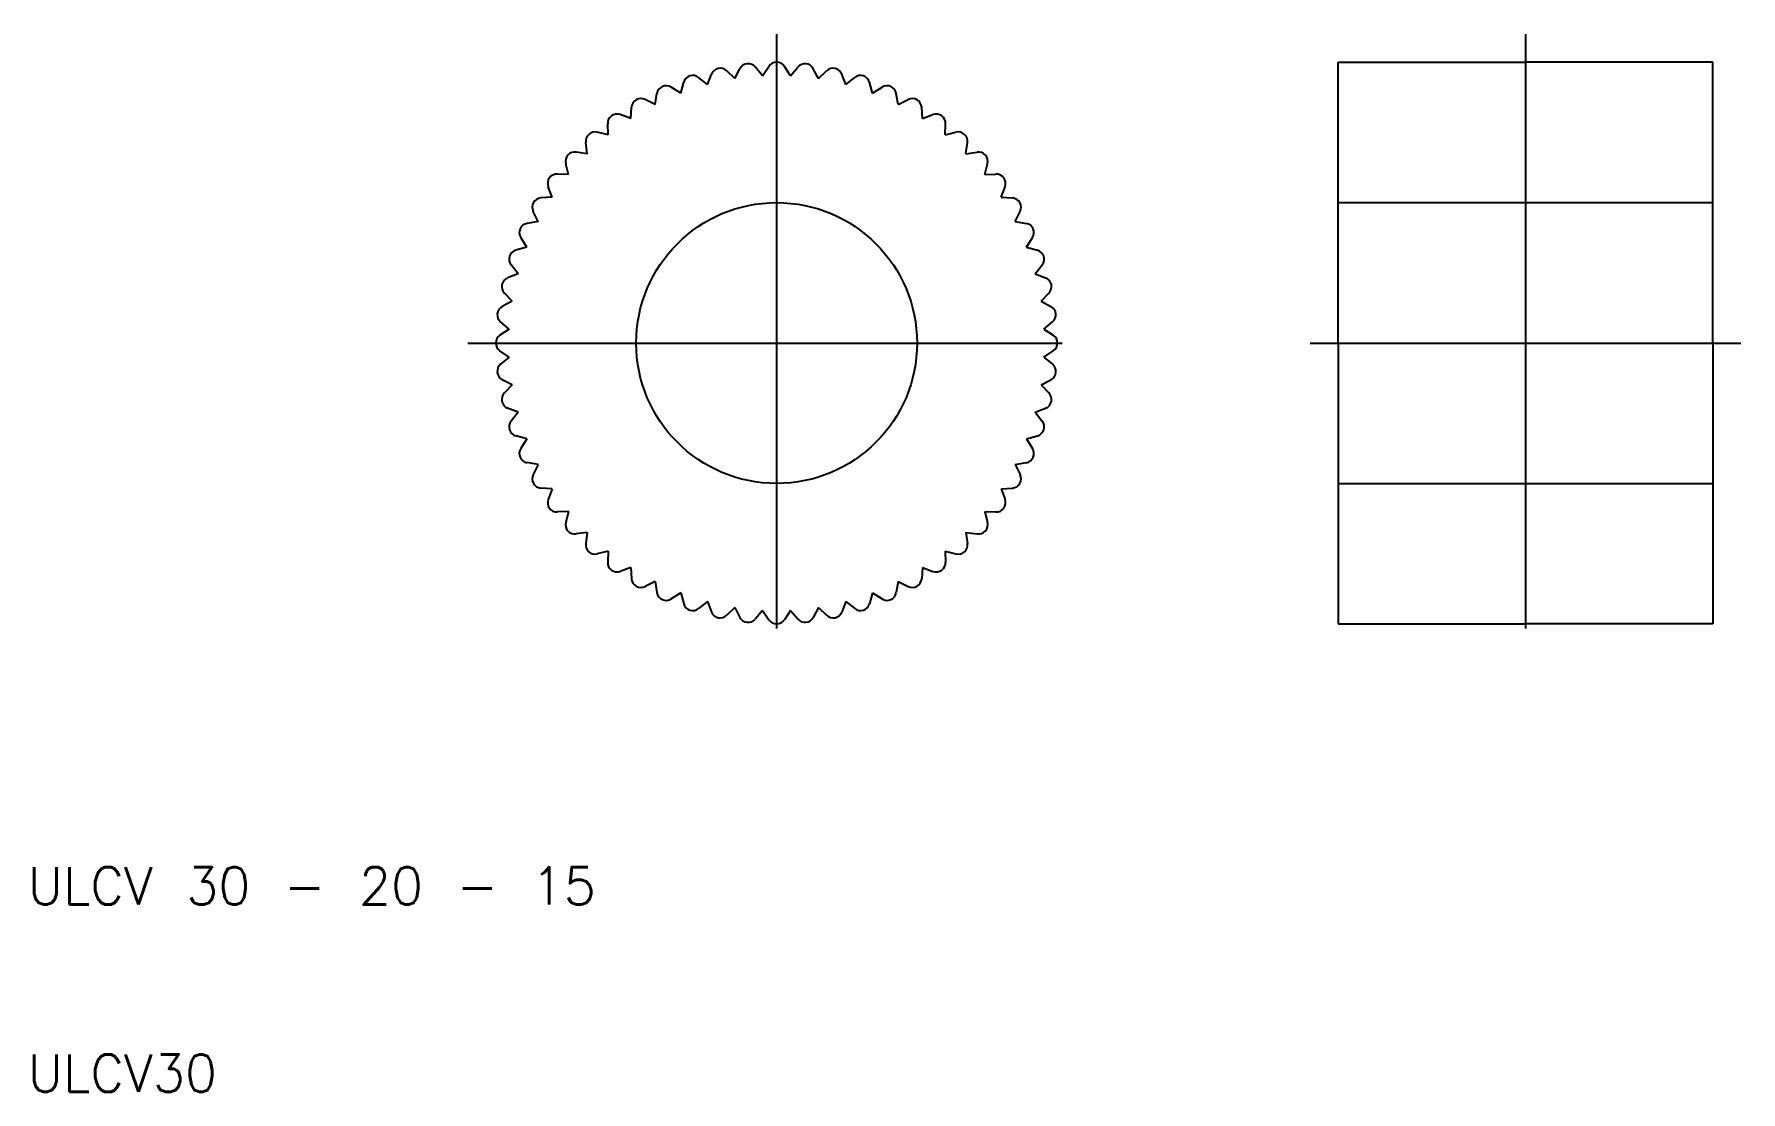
# Model space of a CAD drawing. Extents: x 10.3 to 101.5, y 10 to 66.5.
import ezdxf

# ---------------------------------------------------------------- set-up
doc = ezdxf.new("R2010")
doc.units = 0
doc.linetypes.add('CENTER', pattern=[50.8, 31.75, -6.35, 6.35, -6.35])
doc.layers.get('0').update_dxf_attribs({"linetype": 'CONTINUOUS'})
doc.layers.add('CENTER', color=1, linetype='CENTER')
doc.styles.get("Standard").update_dxf_attribs({"font": 'txt.shx'})

msp = doc.modelspace()

# ---------------------------------------------------------------- linework, layer by layer
at = {"color": 7, "linetype": 'CONTINUOUS'}
for p, q in [((49.252, 64.28), (48.869, 64.74)), ((49.252, 64.28), (49.584, 64.778)), ((50.748, 64.28), (50.416, 64.778)), ((50.748, 64.28), (51.131, 64.74)), ((80, 50), (80, 65)), ((80, 65), (90, 65)), ((100, 65), (90, 65)), ((100, 50), (100, 65)), ((44.875, 63.35), (45.038, 63.926)), ((46.299, 63.813), (45.829, 64.183)), ((46.299, 63.813), (46.521, 64.369)), ((47.763, 64.124), (47.334, 64.541)), ((47.763, 64.124), (48.042, 64.654)), ((52.237, 64.124), (51.958, 64.654)), ((52.237, 64.124), (52.666, 64.541)), ((53.701, 63.813), (53.479, 64.369)), ((53.701, 63.813), (54.171, 64.183)), ((55.125, 63.35), (54.962, 63.926)), ((43.508, 62.741), (42.971, 63.006)), ((43.508, 62.741), (43.61, 63.331)), ((44.875, 63.35), (44.369, 63.669)), ((55.125, 63.35), (55.631, 63.669)), ((56.492, 62.741), (56.39, 63.331)), ((56.492, 62.741), (57.029, 63.006)), ((42.212, 61.993), (41.65, 62.2)), ((42.212, 61.993), (42.251, 62.59)), ((57.788, 61.993), (57.749, 62.59)), ((57.788, 61.993), (58.35, 62.2)), ((41.001, 61.113), (40.42, 61.26)), ((41.001, 61.113), (40.977, 61.711)), ((58.999, 61.113), (59.023, 61.711)), ((58.999, 61.113), (59.58, 61.26)), ((39.888, 60.112), (39.296, 60.197)), ((39.888, 60.112), (39.803, 60.704)), ((60.112, 60.112), (60.197, 60.704)), ((60.112, 60.112), (60.704, 60.197)), ((38.887, 58.999), (38.74, 59.58)), ((61.113, 58.999), (61.26, 59.58)), ((38.007, 57.788), (37.8, 58.35)), ((38.887, 58.999), (38.289, 59.023)), ((61.113, 58.999), (61.711, 59.023)), ((61.993, 57.788), (62.2, 58.35)), ((38.007, 57.788), (37.41, 57.749)), ((61.993, 57.788), (62.59, 57.749)), ((80, 57.5), (100, 57.5)), ((37.259, 56.492), (36.994, 57.029)), ((62.741, 56.492), (63.006, 57.029)), ((36.65, 55.125), (36.331, 55.631)), ((37.259, 56.492), (36.669, 56.39)), ((62.741, 56.492), (63.331, 56.39)), ((63.35, 55.125), (63.669, 55.631)), ((36.65, 55.125), (36.074, 54.962)), ((63.35, 55.125), (63.926, 54.962)), ((36.187, 53.701), (35.817, 54.171)), ((63.813, 53.701), (64.183, 54.171)), ((36.187, 53.701), (35.631, 53.479)), ((63.813, 53.701), (64.369, 53.479)), ((35.876, 52.237), (35.346, 51.958)), ((35.876, 52.237), (35.459, 52.666)), ((64.124, 52.237), (64.541, 52.666)), ((64.124, 52.237), (64.654, 51.958)), ((35.72, 50.748), (35.26, 51.131)), ((64.28, 50.748), (64.74, 51.131)), ((35.72, 50.748), (35.222, 50.416)), ((64.28, 50.748), (64.778, 50.416)), ((35.72, 49.252), (35.222, 49.584)), ((35.72, 49.252), (35.26, 48.869)), ((64.28, 49.252), (64.778, 49.584)), ((64.28, 49.252), (64.74, 48.869)), ((80, 50), (80, 35)), ((100, 50), (100, 35)), ((35.876, 47.763), (35.346, 48.042)), ((35.876, 47.763), (35.459, 47.334)), ((64.124, 47.763), (64.654, 48.042)), ((64.124, 47.763), (64.541, 47.334)), ((36.187, 46.299), (35.631, 46.521)), ((63.813, 46.299), (64.369, 46.521)), ((36.187, 46.299), (35.817, 45.829)), ((63.813, 46.299), (64.183, 45.829)), ((36.65, 44.875), (36.074, 45.038)), ((36.65, 44.875), (36.331, 44.369)), ((63.35, 44.875), (63.926, 45.038)), ((63.35, 44.875), (63.669, 44.369)), ((37.259, 43.508), (36.669, 43.61)), ((37.259, 43.508), (36.994, 42.971)), ((62.741, 43.508), (63.331, 43.61)), ((62.741, 43.508), (63.006, 42.971)), ((38.007, 42.212), (37.41, 42.251)), ((38.007, 42.212), (37.8, 41.65)), ((61.993, 42.212), (62.59, 42.251)), ((61.993, 42.212), (62.2, 41.65)), ((80, 42.5), (100, 42.5)), ((38.887, 41.001), (38.289, 40.977)), ((38.887, 41.001), (38.74, 40.42)), ((61.113, 41.001), (61.26, 40.42)), ((61.113, 41.001), (61.711, 40.977)), ((39.888, 39.888), (39.296, 39.803)), ((39.888, 39.888), (39.803, 39.296)), ((60.112, 39.888), (60.197, 39.296)), ((60.112, 39.888), (60.704, 39.803)), ((41.001, 38.887), (40.42, 38.74)), ((41.001, 38.887), (40.977, 38.289)), ((58.999, 38.887), (59.023, 38.289)), ((58.999, 38.887), (59.58, 38.74)), ((42.212, 38.007), (41.65, 37.8)), ((42.212, 38.007), (42.251, 37.41)), ((57.788, 38.007), (57.749, 37.41)), ((57.788, 38.007), (58.35, 37.8)), ((43.508, 37.259), (42.971, 36.994)), ((43.508, 37.259), (43.61, 36.669)), ((44.875, 36.65), (44.369, 36.331)), ((44.875, 36.65), (45.038, 36.074)), ((55.125, 36.65), (54.962, 36.074)), ((55.125, 36.65), (55.631, 36.331)), ((56.492, 37.259), (56.39, 36.669)), ((56.492, 37.259), (57.029, 36.994)), ((46.299, 36.187), (45.829, 35.817)), ((46.299, 36.187), (46.521, 35.631)), ((47.763, 35.876), (47.334, 35.459)), ((47.763, 35.876), (48.042, 35.346)), ((49.252, 35.72), (48.869, 35.26)), ((49.252, 35.72), (49.584, 35.222)), ((50.748, 35.72), (50.416, 35.222)), ((50.748, 35.72), (51.131, 35.26)), ((52.237, 35.876), (51.958, 35.346)), ((52.237, 35.876), (52.666, 35.459)), ((53.701, 36.187), (53.479, 35.631)), ((53.701, 36.187), (54.171, 35.817)), ((80, 35), (90, 35)), ((100, 35), (90, 35))]:
    msp.add_line(p, q, dxfattribs=at)
msp.add_circle((50, 50), 7.5, dxfattribs=at)
for centre, start, end in [((48.484, 64.421), 39.77617, 152.22383), ((50, 64.5), 33.77617, 146.22383), ((51.516, 64.421), 27.77617, 140.22383), ((45.519, 63.79), 51.77617, 164.22383), ((46.985, 64.183), 45.77617, 158.22383), ((53.015, 64.183), 21.77617, 134.22383), ((54.481, 63.79), 15.77617, 128.22383), ((42.75, 62.557), 63.77617, 176.22383), ((44.102, 63.246), 57.77617, 170.22383), ((55.898, 63.246), 9.77617, 122.22383), ((57.25, 62.557), 3.77617, 116.22383), ((41.477, 61.731), 69.77617, 182.22383), ((58.523, 61.731), 357.77617, 110.22383), ((40.298, 60.776), 75.77617, 188.22383), ((59.702, 60.776), 351.77617, 104.22383), ((39.224, 59.702), 81.77617, 194.22383), ((60.776, 59.702), 345.77617, 98.22383), ((38.269, 58.523), 87.77617, 200.22383), ((61.731, 58.523), 339.77617, 92.22383), ((37.443, 57.25), 93.77617, 206.22383), ((62.557, 57.25), 333.77617, 86.22383), ((36.754, 55.898), 99.77617, 212.22383), ((63.246, 55.898), 327.77617, 80.22383), ((36.21, 54.481), 105.77617, 218.22383), ((63.79, 54.481), 321.77617, 74.22383), ((35.817, 53.015), 111.77617, 224.22383), ((64.183, 53.015), 315.77617, 68.22383), ((35.579, 51.516), 117.77617, 230.22383), ((64.421, 51.516), 309.77617, 62.22383), ((35.5, 50), 123.77617, 236.22383), ((64.5, 50), 303.77617, 56.22383), ((35.579, 48.484), 129.77617, 242.22383), ((64.421, 48.484), 297.77617, 50.22383), ((35.817, 46.985), 135.77617, 248.22383), ((64.183, 46.985), 291.77617, 44.22383), ((36.21, 45.519), 141.77617, 254.22383), ((63.79, 45.519), 285.77617, 38.22383), ((36.754, 44.102), 147.77617, 260.22383), ((63.246, 44.102), 279.77617, 32.22383), ((37.443, 42.75), 153.77617, 266.22383), ((62.557, 42.75), 273.77617, 26.22383), ((38.269, 41.477), 159.77617, 272.22383), ((61.731, 41.477), 267.77617, 20.22383), ((39.224, 40.298), 165.77617, 278.22383), ((60.776, 40.298), 261.77617, 14.22383), ((40.298, 39.224), 171.77617, 284.22383), ((59.702, 39.224), 255.77617, 8.22383), ((41.477, 38.269), 177.77617, 290.22383), ((58.523, 38.269), 249.77617, 2.22383), ((42.75, 37.443), 183.77617, 296.22383), ((57.25, 37.443), 243.77617, 356.22383), ((44.102, 36.754), 189.77617, 302.22383), ((55.898, 36.754), 237.77617, 350.22383), ((45.519, 36.21), 195.77617, 308.22383), ((46.985, 35.817), 201.77617, 314.22383), ((53.015, 35.817), 225.77617, 338.22383), ((54.481, 36.21), 231.77617, 344.22383), ((48.484, 35.579), 207.77617, 320.22383), ((50, 35.5), 213.77617, 326.22383), ((51.516, 35.579), 219.77617, 332.22383)]:
    msp.add_arc(centre, 0.5, start, end, dxfattribs=at)
at = {"layer": 'CENTER', "color": 1, "linetype": 'CENTER'}
for p, q in [((50, 66.5), (50, 33.5)), ((90, 66.5), (90, 33.5)), ((33.5, 50), (66.5, 50)), ((78.5, 50), (101.5, 50))]:
    msp.add_line(p, q, dxfattribs=at)

# ---------------------------------------------------------------- texts
at = {"color": 7, "linetype": 'CONTINUOUS'}
for s, p in [('ULCV 30 - 20 - 15', (10, 20)), ('ULCV30', (10, 10))]:
    msp.add_text(s, height=2, dxfattribs=at).set_placement(p)

doc.saveas('drawing.dxf')
